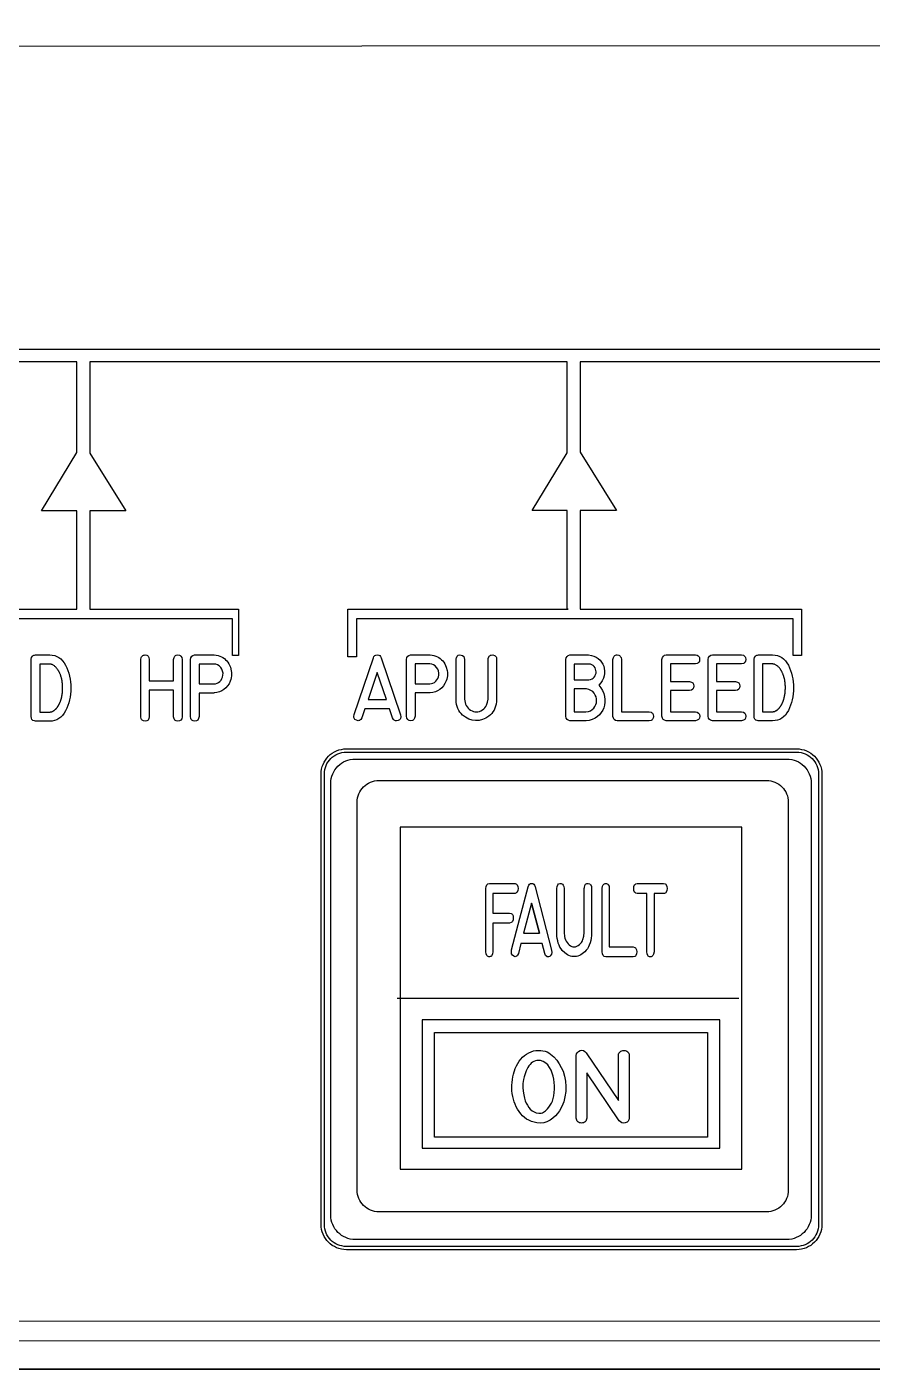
# Model space of a CAD drawing. Extents: x 27 to 704, y 10 to 614.
# Drawn here: x 339.4 to 379, y 143.5 to 206.3 of the extents above; entities that cross this region are included whole.
import ezdxf

# ---------------------------------------------------------------- set-up
doc = ezdxf.new("R2010")
doc.units = 0
for name, color, linetype in [('_BACKPANEL', 5, 'CONTINUOUS'), ('_ENGRAVING', 105, 'CONTINUOUS'), ('_LABELS', 30, 'CONTINUOUS'), ('_TOPLAYER', 1, 'CONTINUOUS')]:
    doc.layers.add(name, color=color, linetype=linetype)

msp = doc.modelspace()

# ---------------------------------------------------------------- linework, layer by layer
at = {"layer": '_BACKPANEL'}
for points in [[(526.326, 256.21), (526.326, 251.514), (526.326, 242.12), (526.326, 232.726), (526.326, 152.879), (526.326, 143.485), (203.984, 143.485), (203.984, 152.879), (203.984, 232.726), (203.984, 242.12), (203.984, 251.514), (203.984, 256.21)], [(354.372, 172.382), (375.467, 172.382), (375.573, 172.377), (375.675, 172.361), (375.774, 172.336), (375.868, 172.302), (375.958, 172.259), (376.043, 172.207), (376.122, 172.148), (376.194, 172.082), (376.261, 172.009), (376.32, 171.93), (376.371, 171.845), (376.414, 171.755), (376.449, 171.661), (376.474, 171.562), (376.489, 171.46), (376.495, 171.355), (376.495, 150.26), (376.489, 150.154), (376.474, 150.052), (376.449, 149.953), (376.414, 149.859), (376.371, 149.769), (376.32, 149.684), (376.261, 149.605), (376.194, 149.532), (376.122, 149.466), (376.043, 149.407), (375.958, 149.356), (375.868, 149.313), (375.774, 149.278), (375.675, 149.253), (375.573, 149.237), (375.467, 149.232), (354.372, 149.232), (354.267, 149.237), (354.164, 149.253), (354.066, 149.278), (353.971, 149.313), (353.882, 149.356), (353.797, 149.407), (353.718, 149.466), (353.645, 149.532), (353.579, 149.605), (353.52, 149.684), (353.468, 149.769), (353.425, 149.859), (353.391, 149.953), (353.366, 150.052), (353.35, 150.154), (353.345, 150.26), (353.345, 171.355), (353.35, 171.46), (353.366, 171.562), (353.391, 171.661), (353.425, 171.755), (353.468, 171.845), (353.52, 171.93), (353.579, 172.009), (353.645, 172.082), (353.718, 172.148), (353.797, 172.207), (353.882, 172.259), (353.971, 172.302), (354.066, 172.336), (354.164, 172.361), (354.267, 172.377)]]:
    msp.add_lwpolyline(points, close=True, dxfattribs=at)
at = {"layer": '_ENGRAVING'}
for points in [[(460.944, 205.486), (319.791, 205.42)], [(325.032, 191.258), (409.918, 191.258)], [(334.448, 179.074), (341.525, 179.074), (341.757, 179.073), (341.757, 183.685), (340.095, 183.685), (341.757, 186.418), (341.757, 190.657), (325.082, 190.658)], [(409.918, 190.658), (365.323, 190.658), (365.323, 186.433), (367.032, 183.703), (365.323, 183.703), (365.323, 179.074), (365.367, 179.074), (375.698, 179.074), (375.698, 176.898), (375.299, 176.898), (375.299, 178.625), (354.856, 178.625), (354.847, 178.625), (354.847, 176.837), (354.448, 176.837), (354.448, 179.073), (354.448, 179.074), (364.558, 179.074), (364.767, 179.074), (364.723, 179.074), (364.723, 183.703), (363.082, 183.703), (364.723, 186.4), (364.723, 190.658), (342.357, 190.657), (342.357, 186.38), (344.045, 183.685), (342.357, 183.685), (342.357, 179.073), (349.323, 179.074), (349.323, 176.898), (349.043, 176.898), (349.043, 178.625), (334.734, 178.625)], [(209.667, 144.813), (520.125, 144.828), (520.215, 144.837), (520.3, 144.863), (520.376, 144.905), (520.442, 144.96), (520.497, 145.027), (520.538, 145.104), (520.564, 145.188), (520.573, 145.279), (520.564, 145.369), (520.537, 145.454), (520.496, 145.53), (520.441, 145.596), (520.375, 145.651), (520.299, 145.693), (520.215, 145.719), (520.125, 145.728), (209.665, 145.713)]]:
    msp.add_lwpolyline(points, dxfattribs=at)
for points in [[(340.479, 176.932), (340.6, 176.925), (340.713, 176.902), (340.818, 176.864), (340.915, 176.811), (341.004, 176.743), (341.086, 176.66), (341.159, 176.561), (341.225, 176.448), (341.284, 176.325), (341.334, 176.199), (341.377, 176.071), (341.412, 175.939), (341.439, 175.804), (341.458, 175.666), (341.47, 175.525), (341.474, 175.381), (341.47, 175.237), (341.458, 175.097), (341.439, 174.959), (341.411, 174.824), (341.376, 174.692), (341.334, 174.563), (341.283, 174.438), (341.225, 174.315), (341.159, 174.201), (341.085, 174.103), (341.003, 174.02), (340.914, 173.952), (340.817, 173.899), (340.712, 173.861), (340.599, 173.838), (340.479, 173.83), (339.811, 173.83), (339.76, 173.84), (339.695, 173.867), (339.649, 173.91), (339.622, 173.97), (339.614, 174.045), (339.612, 174.045), (339.614, 176.72), (339.612, 176.732), (339.63, 176.809), (339.674, 176.874), (339.704, 176.9), (339.737, 176.918), (339.773, 176.929), (339.812, 176.932)], [(346.484, 176.932), (346.561, 176.918), (346.593, 176.902), (346.62, 176.878), (346.662, 176.811), (346.686, 176.717), (346.686, 174.039), (346.662, 173.946), (346.62, 173.879), (346.593, 173.856), (346.561, 173.84), (346.484, 173.827), (346.407, 173.84), (346.376, 173.857), (346.348, 173.88), (346.307, 173.947), (346.283, 174.039), (346.283, 175.286), (345.141, 175.286), (345.141, 174.039), (345.123, 173.948), (345.107, 173.912), (345.085, 173.882), (345.059, 173.859), (345.027, 173.842), (344.948, 173.827), (344.869, 173.84), (344.836, 173.856), (344.808, 173.879), (344.784, 173.909), (344.765, 173.946), (344.741, 174.039), (344.741, 176.717), (344.765, 176.812), (344.784, 176.85), (344.808, 176.88), (344.836, 176.903), (344.869, 176.92), (344.906, 176.929), (344.948, 176.932), (345.027, 176.917), (345.059, 176.9), (345.085, 176.876), (345.107, 176.846), (345.123, 176.81), (345.141, 176.717), (345.141, 175.716), (346.283, 175.716), (346.283, 176.717), (346.307, 176.811), (346.348, 176.878), (346.376, 176.901), (346.407, 176.918)], [(348.19, 176.932), (348.279, 176.922), (348.365, 176.904), (348.447, 176.878), (348.525, 176.844), (348.596, 176.805), (348.661, 176.759), (348.721, 176.708), (348.776, 176.65), (348.825, 176.587), (348.869, 176.518), (348.941, 176.361), (348.986, 176.194), (348.998, 176.111), (349.001, 176.029), (348.997, 175.948), (348.985, 175.866), (348.965, 175.786), (348.938, 175.705), (348.882, 175.586), (348.813, 175.48), (348.733, 175.388), (348.64, 175.309), (348.538, 175.246), (348.429, 175.198), (348.313, 175.166), (348.19, 175.15), (348.163, 175.148), (347.474, 175.148), (347.474, 174.044), (347.452, 173.951), (347.411, 173.884), (347.383, 173.86), (347.351, 173.844), (347.272, 173.83), (347.194, 173.844), (347.162, 173.86), (347.134, 173.884), (347.112, 173.914), (347.094, 173.951), (347.072, 174.044), (347.072, 176.72), (347.092, 176.804), (347.13, 176.867), (347.186, 176.91), (347.26, 176.932)], [(355.825, 176.933), (355.889, 176.925), (355.941, 176.899), (355.982, 176.856), (356.011, 176.794), (356.916, 174.131), (356.924, 174.034), (356.907, 173.956), (356.888, 173.925), (356.864, 173.897), (356.795, 173.857), (356.717, 173.842), (356.682, 173.846), (356.65, 173.858), (356.619, 173.878), (356.591, 173.905), (356.542, 173.984), (356.397, 174.414), (355.247, 174.414), (355.106, 173.994), (355.056, 173.915), (355.027, 173.888), (354.996, 173.868), (354.963, 173.857), (354.927, 173.853), (354.849, 173.87), (354.779, 173.911), (354.755, 173.938), (354.737, 173.97), (354.726, 174.006), (354.722, 174.046), (354.734, 174.139), (355.187, 175.467), (355.64, 176.794), (355.669, 176.854), (355.71, 176.898), (355.762, 176.924)], [(358.306, 176.933), (358.394, 176.922), (358.479, 176.904), (358.561, 176.879), (358.639, 176.846), (358.709, 176.806), (358.774, 176.761), (358.834, 176.71), (358.888, 176.652), (358.937, 176.589), (358.981, 176.521), (359.052, 176.365), (359.098, 176.199), (359.109, 176.117), (359.112, 176.035), (359.108, 175.954), (359.096, 175.873), (359.077, 175.793), (359.049, 175.713), (358.993, 175.594), (358.925, 175.489), (358.845, 175.397), (358.753, 175.319), (358.652, 175.256), (358.543, 175.208), (358.428, 175.176), (358.306, 175.16), (358.279, 175.159), (357.593, 175.159), (357.593, 174.06), (357.571, 173.967), (357.53, 173.901), (357.503, 173.878), (357.471, 173.861), (357.393, 173.848), (357.315, 173.861), (357.283, 173.878), (357.256, 173.901), (357.215, 173.967), (357.194, 174.06), (357.194, 176.722), (357.214, 176.805), (357.251, 176.868), (357.307, 176.911), (357.38, 176.933)], [(359.528, 176.803), (359.567, 176.871), (359.618, 176.914), (359.68, 176.933), (359.753, 176.928), (359.822, 176.903), (359.871, 176.86), (359.9, 176.8), (359.91, 176.722), (359.91, 174.865), (359.919, 174.781), (359.936, 174.702), (359.96, 174.63), (359.992, 174.562), (360.032, 174.5), (360.079, 174.443), (360.134, 174.392), (360.196, 174.347), (360.263, 174.309), (360.33, 174.283), (360.398, 174.268), (360.467, 174.265), (360.537, 174.272), (360.608, 174.291), (360.68, 174.321), (360.753, 174.362), (360.814, 174.406), (360.866, 174.457), (360.91, 174.513), (360.945, 174.576), (360.994, 174.713), (361.018, 174.865), (361.018, 176.722), (361.021, 176.763), (361.046, 176.843), (361.066, 176.873), (361.09, 176.897), (361.119, 176.915), (361.153, 176.926), (361.234, 176.93), (361.313, 176.91), (361.344, 176.892), (361.369, 176.869), (361.389, 176.84), (361.403, 176.806), (361.414, 176.722), (361.414, 174.865), (361.414, 174.835), (361.409, 174.744), (361.39, 174.633), (361.364, 174.529), (361.331, 174.433), (361.291, 174.344), (361.243, 174.263), (361.187, 174.189), (361.125, 174.123), (361.055, 174.064), (360.905, 173.969), (360.75, 173.903), (360.59, 173.867), (360.425, 173.859), (360.262, 173.881), (360.105, 173.931), (359.956, 174.011), (359.814, 174.119), (359.748, 174.184), (359.691, 174.256), (359.641, 174.335), (359.6, 174.421), (359.566, 174.514), (359.54, 174.614), (359.522, 174.721), (359.512, 174.835), (359.512, 174.865), (359.512, 176.722), (359.516, 176.765)], [(365.725, 176.933), (365.854, 176.913), (365.972, 176.878), (366.079, 176.827), (366.176, 176.76), (366.26, 176.681), (366.331, 176.595), (366.387, 176.502), (366.429, 176.401), (366.457, 176.294), (366.469, 176.184), (366.466, 176.07), (366.448, 175.953), (366.413, 175.837), (366.36, 175.725), (366.289, 175.619), (366.199, 175.517), (366.298, 175.393), (366.376, 175.263), (366.433, 175.129), (366.47, 174.99), (366.488, 174.851), (366.489, 174.716), (366.472, 174.586), (366.437, 174.46), (366.386, 174.342), (366.318, 174.233), (366.235, 174.133), (366.136, 174.042), (366.022, 173.966), (365.896, 173.908), (365.756, 173.869), (365.604, 173.848), (364.849, 173.848), (364.771, 173.871), (364.712, 173.913), (364.671, 173.975), (364.649, 174.057), (364.649, 176.719), (364.67, 176.803), (364.711, 176.866), (364.77, 176.909), (364.849, 176.933)], [(367.066, 176.932), (367.144, 176.918), (367.175, 176.9), (367.202, 176.877), (367.223, 176.847), (367.24, 176.811), (367.258, 176.719), (367.258, 174.267), (368.56, 174.268), (368.648, 174.246), (368.682, 174.227), (368.71, 174.202), (368.731, 174.173), (368.747, 174.138), (368.758, 174.052), (368.745, 173.967), (368.729, 173.933), (368.707, 173.905), (368.679, 173.882), (368.645, 173.864), (368.559, 173.847), (367.06, 173.847), (366.982, 173.864), (366.923, 173.905), (366.882, 173.969), (366.86, 174.056), (366.86, 176.719), (366.884, 176.814), (366.903, 176.851), (366.926, 176.881), (366.954, 176.904), (366.987, 176.92), (367.024, 176.93)], [(370.726, 176.933), (370.813, 176.914), (370.847, 176.895), (370.875, 176.872), (370.897, 176.843), (370.912, 176.808), (370.924, 176.721), (370.912, 176.635), (370.896, 176.601), (370.874, 176.572), (370.846, 176.548), (370.812, 176.531), (370.726, 176.513), (369.556, 176.513), (369.556, 175.689), (370.448, 175.689), (370.536, 175.663), (370.598, 175.619), (370.62, 175.59), (370.635, 175.556), (370.648, 175.474), (370.635, 175.392), (370.619, 175.358), (370.597, 175.329), (370.535, 175.286), (370.448, 175.261), (369.556, 175.261), (369.556, 174.271), (370.726, 174.271), (370.813, 174.246), (370.875, 174.202), (370.897, 174.174), (370.912, 174.14), (370.925, 174.059), (370.912, 173.978), (370.897, 173.945), (370.875, 173.916), (370.813, 173.872), (370.726, 173.848), (369.36, 173.848), (369.281, 173.87), (369.222, 173.914), (369.181, 173.977), (369.16, 174.062), (369.16, 176.722), (369.182, 176.81), (369.223, 176.874), (369.282, 176.915), (369.36, 176.933)], [(372.883, 176.933), (372.97, 176.914), (373.005, 176.895), (373.032, 176.872), (373.054, 176.843), (373.07, 176.808), (373.082, 176.721), (373.069, 176.635), (373.053, 176.601), (373.032, 176.572), (373.004, 176.548), (372.97, 176.531), (372.883, 176.513), (371.714, 176.513), (371.714, 175.689), (372.605, 175.689), (372.693, 175.663), (372.756, 175.619), (372.777, 175.59), (372.793, 175.556), (372.805, 175.474), (372.792, 175.392), (372.777, 175.358), (372.755, 175.329), (372.693, 175.286), (372.605, 175.261), (371.714, 175.261), (371.714, 174.271), (372.883, 174.271), (372.97, 174.246), (373.033, 174.202), (373.054, 174.174), (373.07, 174.14), (373.082, 174.059), (373.07, 173.978), (373.054, 173.945), (373.033, 173.916), (372.97, 173.872), (372.883, 173.848), (371.518, 173.848), (371.439, 173.87), (371.379, 173.914), (371.339, 173.977), (371.317, 174.062), (371.317, 176.722), (371.34, 176.81), (371.381, 176.874), (371.44, 176.915), (371.518, 176.933)], [(374.337, 176.933), (374.457, 176.925), (374.569, 176.903), (374.673, 176.865), (374.77, 176.812), (374.859, 176.745), (374.94, 176.662), (375.013, 176.564), (375.079, 176.451), (375.137, 176.329), (375.187, 176.204), (375.23, 176.076), (375.264, 175.945), (375.291, 175.811), (375.311, 175.674), (375.322, 175.534), (375.326, 175.391), (375.322, 175.247), (375.311, 175.107), (375.291, 174.97), (375.264, 174.836), (375.229, 174.705), (375.187, 174.577), (375.136, 174.452), (375.078, 174.33), (375.013, 174.217), (374.939, 174.119), (374.858, 174.036), (374.769, 173.969), (374.673, 173.916), (374.568, 173.878), (374.456, 173.856), (374.337, 173.848), (373.672, 173.848), (373.621, 173.857), (373.557, 173.884), (373.512, 173.927), (373.485, 173.986), (373.476, 174.062), (373.475, 174.062), (373.476, 176.722), (373.475, 176.734), (373.492, 176.811), (373.536, 176.875), (373.566, 176.9), (373.599, 176.918), (373.635, 176.929), (373.674, 176.933)], [(340.492, 176.505), (340.011, 176.505), (340.011, 174.258), (340.492, 174.258), (340.497, 174.258), (340.503, 174.259), (340.51, 174.26), (340.517, 174.261), (340.523, 174.261), (340.53, 174.262), (340.536, 174.263), (340.543, 174.264), (340.554, 174.267), (340.56, 174.269), (340.567, 174.273), (340.573, 174.273), (340.581, 174.276), (340.587, 174.277), (340.594, 174.28), (340.607, 174.286), (340.621, 174.292), (340.627, 174.295), (340.634, 174.298), (340.645, 174.306), (340.659, 174.314), (340.665, 174.317), (340.672, 174.323), (340.685, 174.332), (340.691, 174.336), (340.699, 174.341), (340.705, 174.345), (340.712, 174.351), (340.717, 174.355), (340.725, 174.361), (340.739, 174.373), (340.75, 174.385), (340.756, 174.391), (340.763, 174.398), (340.769, 174.404), (340.776, 174.412), (340.788, 174.424), (340.794, 174.43), (340.801, 174.438), (340.807, 174.445), (340.814, 174.453), (340.825, 174.468), (340.838, 174.485), (340.849, 174.501), (340.855, 174.51), (340.862, 174.518), (340.867, 174.527), (340.874, 174.536), (340.879, 174.546), (340.885, 174.556), (340.896, 174.574), (340.901, 174.584), (340.908, 174.594), (340.913, 174.604), (340.919, 174.613), (340.927, 174.633), (340.932, 174.644), (340.939, 174.656), (340.944, 174.666), (340.95, 174.677), (340.954, 174.688), (340.959, 174.7), (340.969, 174.723), (340.979, 174.747), (340.982, 174.758), (340.987, 174.771), (340.991, 174.783), (340.996, 174.797), (341.003, 174.821), (341.006, 174.833), (341.011, 174.847), (341.018, 174.872), (341.027, 174.898), (341.029, 174.911), (341.032, 174.925), (341.035, 174.938), (341.04, 174.953), (341.042, 174.964), (341.045, 174.978), (341.049, 175.007), (341.052, 175.02), (341.055, 175.035), (341.057, 175.047), (341.059, 175.062), (341.064, 175.091), (341.066, 175.104), (341.069, 175.119), (341.072, 175.148), (341.073, 175.161), (341.075, 175.177), (341.078, 175.206), (341.079, 175.234), (341.081, 175.265), (341.082, 175.294), (341.083, 175.308), (341.085, 175.324), (341.086, 175.337), (341.086, 175.353), (341.086, 175.366), (341.086, 175.381), (341.086, 175.396), (341.086, 175.41), (341.086, 175.425), (341.085, 175.44), (341.085, 175.454), (341.085, 175.469), (341.082, 175.5), (341.081, 175.527), (341.078, 175.559), (341.076, 175.586), (341.074, 175.615), (341.071, 175.628), (341.071, 175.643), (341.065, 175.672), (341.062, 175.685), (341.061, 175.699), (341.057, 175.728), (341.052, 175.757), (341.045, 175.784), (341.041, 175.81), (341.037, 175.823), (341.034, 175.837), (341.03, 175.85), (341.027, 175.865), (341.02, 175.89), (341.013, 175.916), (341.008, 175.927), (341.004, 175.94), (340.996, 175.966), (340.987, 175.99), (340.982, 176.002), (340.979, 176.014), (340.973, 176.025), (340.969, 176.037), (340.959, 176.06), (340.95, 176.081), (340.94, 176.104), (340.935, 176.114), (340.93, 176.124), (340.919, 176.145), (340.908, 176.164), (340.901, 176.174), (340.896, 176.184), (340.885, 176.202), (340.879, 176.211), (340.875, 176.22), (340.851, 176.255), (340.828, 176.289), (340.803, 176.319), (340.777, 176.348), (340.753, 176.373), (340.726, 176.396), (340.699, 176.419), (340.672, 176.439), (340.647, 176.455), (340.621, 176.469), (340.594, 176.479), (340.567, 176.49), (340.554, 176.494), (340.543, 176.499), (340.517, 176.504)], [(348.49, 176.347), (348.42, 176.416), (348.343, 176.466), (348.257, 176.495), (348.163, 176.505), (347.474, 176.505), (347.474, 175.577), (348.163, 175.577), (348.242, 175.584), (348.316, 175.606), (348.385, 175.641), (348.449, 175.692), (348.505, 175.753), (348.548, 175.821), (348.578, 175.897), (348.595, 175.98), (348.598, 176.081), (348.581, 176.176), (348.545, 176.265)], [(355.824, 176.103), (355.392, 174.838), (356.253, 174.838)], [(358.604, 176.351), (358.535, 176.42), (358.458, 176.469), (358.372, 176.498), (358.279, 176.508), (357.593, 176.508), (357.593, 175.585), (358.279, 175.585), (358.357, 175.592), (358.431, 175.613), (358.499, 175.649), (358.563, 175.699), (358.619, 175.76), (358.661, 175.828), (358.691, 175.903), (358.708, 175.986), (358.711, 176.086), (358.695, 176.181), (358.659, 176.269)], [(365.983, 176.385), (365.934, 176.434), (365.875, 176.47), (365.805, 176.494), (365.725, 176.505), (365.048, 176.505), (365.048, 175.763), (365.729, 175.763), (365.811, 175.778), (365.882, 175.806), (365.941, 175.846), (365.99, 175.897), (366.027, 175.956), (366.053, 176.017), (366.069, 176.08), (366.073, 176.144), (366.067, 176.209), (366.05, 176.271), (366.022, 176.329)], [(374.35, 176.508), (373.871, 176.508), (373.871, 174.273), (374.35, 174.273), (374.354, 174.274), (374.361, 174.274), (374.367, 174.275), (374.375, 174.276), (374.381, 174.277), (374.388, 174.277), (374.393, 174.278), (374.4, 174.279), (374.412, 174.282), (374.417, 174.284), (374.424, 174.288), (374.431, 174.289), (374.438, 174.291), (374.444, 174.292), (374.451, 174.295), (374.464, 174.301), (374.478, 174.307), (374.484, 174.31), (374.491, 174.313), (374.502, 174.321), (374.516, 174.329), (374.522, 174.332), (374.529, 174.338), (374.541, 174.347), (374.548, 174.35), (374.556, 174.356), (374.561, 174.36), (374.568, 174.366), (374.574, 174.37), (374.581, 174.375), (374.595, 174.387), (374.606, 174.399), (374.612, 174.405), (374.619, 174.413), (374.625, 174.419), (374.632, 174.426), (374.644, 174.438), (374.65, 174.445), (374.657, 174.452), (374.663, 174.459), (374.67, 174.467), (374.681, 174.482), (374.694, 174.499), (374.705, 174.515), (374.711, 174.524), (374.718, 174.532), (374.723, 174.541), (374.729, 174.55), (374.734, 174.56), (374.74, 174.57), (374.752, 174.588), (374.757, 174.597), (374.763, 174.607), (374.768, 174.617), (374.774, 174.627), (374.783, 174.646), (374.788, 174.657), (374.794, 174.669), (374.799, 174.679), (374.805, 174.69), (374.809, 174.701), (374.814, 174.713), (374.824, 174.735), (374.834, 174.759), (374.837, 174.771), (374.842, 174.783), (374.846, 174.796), (374.85, 174.809), (374.858, 174.833), (374.861, 174.845), (374.866, 174.859), (374.873, 174.884), (374.881, 174.91), (374.884, 174.923), (374.887, 174.937), (374.89, 174.95), (374.894, 174.964), (374.896, 174.976), (374.9, 174.99), (374.904, 175.018), (374.906, 175.031), (374.91, 175.046), (374.911, 175.058), (374.914, 175.073), (374.918, 175.101), (374.92, 175.115), (374.924, 175.13), (374.927, 175.159), (374.927, 175.171), (374.929, 175.187), (374.932, 175.216), (374.934, 175.244), (374.935, 175.275), (374.937, 175.303), (374.937, 175.317), (374.939, 175.333), (374.94, 175.346), (374.941, 175.362), (374.941, 175.375), (374.941, 175.391), (374.941, 175.405), (374.941, 175.419), (374.94, 175.433), (374.939, 175.449), (374.939, 175.463), (374.939, 175.478), (374.937, 175.508), (374.935, 175.535), (374.932, 175.567), (374.931, 175.594), (374.928, 175.622), (374.926, 175.636), (374.925, 175.651), (374.92, 175.68), (374.917, 175.693), (374.915, 175.707), (374.911, 175.735), (374.907, 175.764), (374.9, 175.791), (374.896, 175.817), (374.891, 175.83), (374.889, 175.844), (374.884, 175.857), (374.881, 175.871), (374.874, 175.897), (374.867, 175.922), (374.862, 175.934), (374.859, 175.946), (374.85, 175.972), (374.842, 175.996), (374.837, 176.007), (374.834, 176.02), (374.828, 176.031), (374.824, 176.043), (374.814, 176.065), (374.805, 176.086), (374.795, 176.109), (374.79, 176.119), (374.786, 176.129), (374.774, 176.15), (374.763, 176.169), (374.757, 176.179), (374.752, 176.189), (374.74, 176.207), (374.735, 176.216), (374.731, 176.225), (374.707, 176.26), (374.684, 176.293), (374.659, 176.323), (374.633, 176.352), (374.609, 176.377), (374.582, 176.4), (374.556, 176.422), (374.529, 176.442), (374.503, 176.458), (374.478, 176.472), (374.451, 176.483), (374.424, 176.493), (374.412, 176.497), (374.4, 176.502), (374.375, 176.507)], [(365.982, 175.139), (365.915, 175.214), (365.831, 175.272), (365.732, 175.314), (365.617, 175.339), (365.048, 175.339), (365.048, 174.274), (365.6, 174.274), (365.712, 174.289), (365.811, 174.321), (365.895, 174.371), (365.965, 174.44), (366.02, 174.52), (366.06, 174.604), (366.086, 174.692), (366.096, 174.784), (366.09, 174.877), (366.07, 174.967), (366.034, 175.055)], [(354.382, 172.535), (375.457, 172.535), (375.579, 172.529), (375.698, 172.511), (375.812, 172.482), (375.922, 172.442), (376.026, 172.392), (376.124, 172.333), (376.216, 172.264), (376.3, 172.188), (376.377, 172.103), (376.445, 172.011), (376.505, 171.913), (376.555, 171.809), (376.595, 171.7), (376.624, 171.585), (376.642, 171.467), (376.648, 171.345), (376.648, 150.269), (376.642, 150.147), (376.624, 150.029), (376.595, 149.915), (376.555, 149.805), (376.505, 149.701), (376.445, 149.603), (376.377, 149.511), (376.3, 149.427), (376.216, 149.35), (376.124, 149.282), (376.026, 149.222), (375.922, 149.172), (375.812, 149.132), (375.698, 149.103), (375.579, 149.085), (375.457, 149.079), (354.382, 149.079), (354.26, 149.085), (354.141, 149.103), (354.027, 149.132), (353.918, 149.172), (353.814, 149.222), (353.715, 149.282), (353.624, 149.35), (353.539, 149.427), (353.463, 149.511), (353.394, 149.603), (353.335, 149.701), (353.285, 149.805), (353.245, 149.915), (353.216, 150.029), (353.198, 150.147), (353.191, 150.269), (353.191, 171.345), (353.198, 171.467), (353.216, 171.585), (353.245, 171.7), (353.285, 171.809), (353.335, 171.913), (353.394, 172.011), (353.463, 172.103), (353.539, 172.188), (353.624, 172.264), (353.715, 172.333), (353.814, 172.392), (353.918, 172.442), (354.027, 172.482), (354.141, 172.511), (354.26, 172.529)], [(354.79, 172.057), (375.006, 172.057), (375.123, 172.051), (375.237, 172.034), (375.346, 172.006), (375.451, 171.968), (375.551, 171.92), (375.645, 171.863), (375.733, 171.797), (375.814, 171.723), (375.888, 171.642), (375.953, 171.555), (376.011, 171.46), (376.059, 171.361), (376.097, 171.255), (376.125, 171.146), (376.142, 171.032), (376.148, 170.915), (376.148, 150.699), (376.142, 150.582), (376.125, 150.468), (376.097, 150.359), (376.059, 150.254), (376.011, 150.154), (375.953, 150.06), (375.888, 149.972), (375.814, 149.891), (375.733, 149.817), (375.645, 149.752), (375.551, 149.695), (375.451, 149.647), (375.346, 149.608), (375.237, 149.58), (375.123, 149.563), (375.006, 149.557), (354.79, 149.557), (354.673, 149.563), (354.559, 149.58), (354.45, 149.608), (354.345, 149.647), (354.245, 149.695), (354.151, 149.752), (354.063, 149.817), (353.982, 149.891), (353.908, 149.972), (353.843, 150.06), (353.785, 150.154), (353.737, 150.254), (353.699, 150.359), (353.671, 150.468), (353.654, 150.582), (353.648, 150.699), (353.648, 170.915), (353.654, 171.032), (353.671, 171.146), (353.699, 171.255), (353.737, 171.361), (353.785, 171.46), (353.843, 171.555), (353.908, 171.642), (353.982, 171.723), (354.063, 171.797), (354.151, 171.863), (354.245, 171.92), (354.345, 171.968), (354.45, 172.006), (354.559, 172.034), (354.673, 172.051)]]:
    msp.add_lwpolyline(points, close=True, dxfattribs=at)
at = {"layer": '_LABELS'}
for points in [[(372.902, 152.858), (372.902, 168.86), (356.902, 168.86), (356.902, 152.858)], [(360.902, 163.033), (360.902, 165.993), (360.921, 166.091), (360.956, 166.164), (361.007, 166.21), (361.074, 166.232), (362.247, 166.232), (362.287, 166.224), (362.321, 166.21), (362.35, 166.19), (362.374, 166.163), (362.405, 166.091), (362.416, 165.994), (362.405, 165.897), (362.373, 165.826), (362.349, 165.8), (362.32, 165.78), (362.285, 165.767), (362.245, 165.76), (361.242, 165.76), (361.242, 164.842), (362.024, 164.842), (362.098, 164.822), (362.127, 164.802), (362.151, 164.777), (362.183, 164.708), (362.194, 164.616), (362.184, 164.522), (362.153, 164.449), (362.129, 164.422), (362.1, 164.399), (362.024, 164.371), (361.242, 164.371), (361.242, 163.033), (361.228, 162.932), (361.195, 162.859), (361.173, 162.833), (361.145, 162.814), (361.114, 162.803), (361.078, 162.798), (361.042, 162.801), (361.01, 162.812), (360.982, 162.83), (360.958, 162.855), (360.922, 162.929)], [(362.115, 163.119), (362.504, 164.598), (362.894, 166.077), (362.918, 166.144), (362.953, 166.192), (362.998, 166.221), (363.052, 166.232), (363.107, 166.223), (363.152, 166.194), (363.187, 166.145), (363.212, 166.077), (363.989, 163.11), (363.997, 163.003), (363.982, 162.916), (363.944, 162.85), (363.918, 162.825), (363.885, 162.805), (363.851, 162.792), (363.819, 162.788), (363.789, 162.793), (363.761, 162.806), (363.71, 162.858), (363.668, 162.946), (363.543, 163.426), (362.555, 163.426), (362.434, 162.958), (362.391, 162.87), (362.367, 162.839), (362.34, 162.817), (362.311, 162.805), (362.281, 162.801), (362.248, 162.805), (362.213, 162.819), (362.154, 162.865), (362.117, 162.931), (362.104, 163.015)], [(365.863, 163.928), (365.863, 163.894), (365.858, 163.793), (365.842, 163.669), (365.82, 163.553), (365.791, 163.446), (365.756, 163.347), (365.715, 163.257), (365.667, 163.175), (365.614, 163.101), (365.553, 163.036), (365.425, 162.93), (365.359, 162.889), (365.292, 162.857), (365.223, 162.832), (365.154, 162.816), (365.084, 162.808), (365.013, 162.808), (364.942, 162.816), (364.872, 162.832), (364.804, 162.856), (364.738, 162.888), (364.609, 162.976), (364.487, 163.097), (364.431, 163.169), (364.382, 163.249), (364.339, 163.337), (364.303, 163.433), (364.274, 163.537), (364.252, 163.648), (364.237, 163.767), (364.228, 163.894), (364.228, 163.928), (364.228, 165.997), (364.242, 166.087), (364.276, 166.162), (364.319, 166.21), (364.372, 166.232), (364.435, 166.227), (364.494, 166.198), (364.536, 166.151), (364.562, 166.083), (364.57, 165.997), (364.57, 163.928), (364.592, 163.747), (364.613, 163.666), (364.641, 163.59), (364.675, 163.521), (364.715, 163.458), (364.762, 163.401), (364.816, 163.35), (364.873, 163.309), (364.931, 163.28), (364.99, 163.263), (365.049, 163.259), (365.109, 163.267), (365.17, 163.288), (365.232, 163.321), (365.294, 163.367), (365.347, 163.417), (365.392, 163.473), (365.429, 163.536), (365.459, 163.605), (365.501, 163.759), (365.522, 163.928), (365.522, 165.997), (365.524, 166.042), (365.546, 166.131), (365.584, 166.192), (365.609, 166.211), (365.638, 166.224), (365.707, 166.228), (365.775, 166.206), (365.802, 166.186), (365.824, 166.16), (365.853, 166.09), (365.863, 165.997)], [(366.524, 162.793), (366.457, 162.813), (366.406, 162.858), (366.371, 162.93), (366.351, 163.027), (366.351, 165.993), (366.372, 166.099), (366.408, 166.173), (366.433, 166.199), (366.461, 166.217), (366.493, 166.228), (366.528, 166.231), (366.564, 166.226), (366.596, 166.214), (366.623, 166.195), (366.645, 166.169), (366.678, 166.096), (366.693, 165.993), (366.693, 163.261), (367.812, 163.263), (367.888, 163.238), (367.917, 163.217), (367.941, 163.189), (367.973, 163.118), (367.983, 163.022), (367.971, 162.928), (367.939, 162.858), (367.915, 162.833), (367.886, 162.813), (367.811, 162.793)], [(368.448, 163.03), (368.448, 165.758), (368.003, 165.758), (367.929, 165.78), (367.9, 165.8), (367.876, 165.827), (367.845, 165.898), (367.834, 165.994), (367.845, 166.09), (367.877, 166.162), (367.901, 166.189), (367.93, 166.209), (368.003, 166.232), (369.234, 166.232), (369.307, 166.21), (369.336, 166.19), (369.359, 166.163), (369.391, 166.091), (369.402, 165.994), (369.391, 165.897), (369.36, 165.826), (369.336, 165.799), (369.308, 165.779), (369.273, 165.766), (369.234, 165.758), (368.79, 165.758), (368.79, 163.03), (368.768, 162.926), (368.731, 162.852), (368.707, 162.826), (368.679, 162.808), (368.647, 162.798), (368.611, 162.795), (368.576, 162.799), (368.545, 162.811), (368.518, 162.83), (368.495, 162.855), (368.463, 162.928)], [(363.42, 163.897), (363.051, 165.307), (362.68, 163.897)], [(363.051, 165.307), (363.42, 163.897)], [(357.929, 159.842), (357.929, 159.7), (357.929, 153.842), (371.875, 153.842), (371.875, 159.842)], [(358.499, 159.244), (371.285, 159.244), (371.285, 154.342), (358.499, 154.342)], [(364.524, 157.437), (364.594, 157.205), (364.638, 156.968), (364.656, 156.727), (364.649, 156.482), (364.615, 156.24), (364.555, 156.009), (364.468, 155.789), (364.354, 155.579), (364.266, 155.457), (364.164, 155.344), (364.047, 155.241), (363.916, 155.147), (363.773, 155.073), (363.623, 155.027), (363.466, 155.011), (363.302, 155.023), (363.17, 155.05), (363.045, 155.089), (362.928, 155.138), (362.82, 155.198), (362.719, 155.269), (362.626, 155.351), (362.542, 155.444), (362.465, 155.547), (362.396, 155.658), (362.335, 155.772), (362.282, 155.889), (362.237, 156.009), (362.199, 156.132), (362.169, 156.258), (362.147, 156.387), (362.132, 156.519), (362.126, 156.653), (362.126, 156.785), (362.135, 156.917), (362.15, 157.048), (362.174, 157.178), (362.205, 157.307), (362.289, 157.563), (362.343, 157.686), (362.404, 157.8), (362.472, 157.905), (362.548, 158.002), (362.631, 158.09), (362.722, 158.169), (362.82, 158.24), (362.925, 158.302), (363.033, 158.351), (363.143, 158.386), (363.256, 158.407), (363.371, 158.415), (363.479, 158.41), (363.583, 158.395), (363.681, 158.371), (363.774, 158.338), (363.862, 158.294), (363.945, 158.241), (364.023, 158.179), (364.096, 158.107), (364.228, 157.949), (364.344, 157.785), (364.442, 157.614)], [(367.625, 155.244), (367.613, 155.164), (367.579, 155.101), (367.522, 155.054), (367.442, 155.022), (367.355, 155.01), (367.279, 155.023), (367.213, 155.06), (367.158, 155.121), (365.642, 157.357), (365.642, 155.244), (365.611, 155.142), (365.588, 155.102), (365.559, 155.069), (365.524, 155.044), (365.484, 155.026), (365.438, 155.015), (365.387, 155.011), (365.336, 155.015), (365.29, 155.026), (365.25, 155.044), (365.216, 155.069), (365.187, 155.102), (365.164, 155.142), (365.133, 155.244), (365.133, 158.175), (365.156, 158.254), (365.195, 158.319), (365.252, 158.368), (365.326, 158.403), (365.405, 158.417), (365.477, 158.405), (365.542, 158.366), (365.601, 158.3), (367.116, 156.06), (367.116, 158.175), (367.128, 158.231), (367.145, 158.279), (367.169, 158.32), (367.199, 158.353), (367.235, 158.378), (367.277, 158.397), (367.325, 158.407), (367.379, 158.41), (367.432, 158.406), (367.48, 158.395), (367.52, 158.376), (367.554, 158.35), (367.582, 158.317), (367.603, 158.277), (367.617, 158.23), (367.625, 158.175)], [(363.385, 157.943), (363.305, 157.938), (363.229, 157.922), (363.159, 157.897), (363.094, 157.861), (363.033, 157.815), (362.978, 157.758), (362.928, 157.691), (362.883, 157.614), (362.805, 157.456), (362.744, 157.31), (362.698, 157.175), (362.667, 157.053), (362.644, 156.866), (362.642, 156.643), (362.665, 156.404), (362.718, 156.168), (362.755, 156.053), (362.801, 155.944), (362.855, 155.841), (362.918, 155.744), (362.99, 155.658), (363.072, 155.588), (363.165, 155.533), (363.268, 155.494), (363.39, 155.473), (363.448, 155.473), (363.503, 155.481), (363.557, 155.496), (363.608, 155.519), (363.704, 155.587), (363.79, 155.67), (363.865, 155.757), (363.928, 155.846), (363.981, 155.938), (364.025, 156.041), (364.061, 156.158), (364.09, 156.291), (364.111, 156.439), (364.124, 156.594), (364.125, 156.749), (364.115, 156.904), (364.095, 157.059), (364.063, 157.21), (364.019, 157.353), (363.963, 157.489), (363.894, 157.617), (363.811, 157.73), (363.713, 157.82), (363.598, 157.888), (363.468, 157.933)]]:
    msp.add_lwpolyline(points, close=True, dxfattribs=at)
msp.add_lwpolyline([(356.762, 160.859), (372.762, 160.859)], dxfattribs=at)
at = {"layer": '_TOPLAYER'}
msp.add_lwpolyline([(355.902, 171.051), (374.052, 171.051), (374.157, 171.045), (374.259, 171.03), (374.357, 171.005), (374.452, 170.97), (374.541, 170.927), (374.626, 170.876), (374.705, 170.817), (374.777, 170.751), (374.844, 170.678), (374.902, 170.599), (374.954, 170.515), (374.997, 170.425), (375.031, 170.331), (375.056, 170.233), (375.072, 170.131), (375.077, 170.025), (375.077, 151.876), (375.072, 151.771), (375.056, 151.669), (375.031, 151.57), (374.997, 151.476), (374.954, 151.386), (374.902, 151.302), (374.844, 151.223), (374.777, 151.15), (374.705, 151.084), (374.626, 151.025), (374.541, 150.974), (374.452, 150.931), (374.357, 150.897), (374.259, 150.871), (374.157, 150.856), (374.052, 150.851), (355.902, 150.851), (355.797, 150.856), (355.695, 150.871), (355.597, 150.897), (355.503, 150.931), (355.413, 150.974), (355.328, 151.025), (355.249, 151.084), (355.177, 151.15), (355.111, 151.223), (355.052, 151.302), (355, 151.386), (354.957, 151.476), (354.923, 151.57), (354.898, 151.669), (354.882, 151.771), (354.877, 151.876), (354.877, 170.025), (354.882, 170.131), (354.898, 170.233), (354.923, 170.331), (354.957, 170.425), (355, 170.515), (355.052, 170.599), (355.111, 170.678), (355.177, 170.751), (355.249, 170.817), (355.328, 170.876), (355.413, 170.927), (355.503, 170.97), (355.597, 171.005), (355.695, 171.03), (355.797, 171.045)], close=True, dxfattribs=at)
msp.add_lwpolyline([(298.322, 143.485), (346.148, 143.485), (438.214, 143.485), (523.936, 143.485)], dxfattribs=at)

doc.saveas('drawing.dxf')
